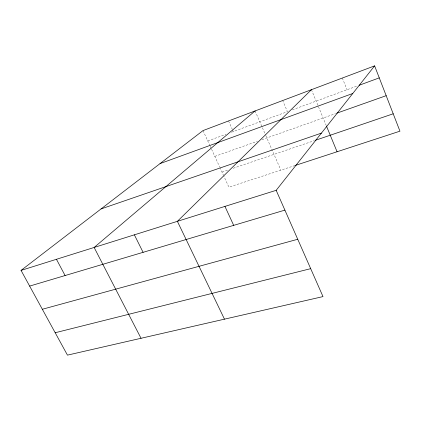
<?xml version="1.0" encoding="UTF-8"?>
<svg xmlns="http://www.w3.org/2000/svg" width="421" height="421" viewBox="0 0 421 421"><rect width="100%" height="100%" fill="white"/><g stroke="black" fill="none" stroke-linecap="round" stroke-linejoin="round"><path stroke-width="0.32" stroke-dasharray="2.1 1.58" d="M207.779 140.956L225.998 134.252M231.466 132.241L287.406 111.66L282.686 100.535M292.3 109.86L357.366 85.926M214.826 156.37L257.594 141.224M261.909 139.693L335.469 113.638M222.004 172.084L228.224 169.963M233.197 168.274L314.382 140.635M294.953 165.542L228.898 187.166L223.593 175.562M203.033 130.573L209.947 145.698M210.216 146.292L211.3 148.66M211.574 149.255L219.609 166.848M219.878 167.426L223.33 174.983M228.545 120.953L232.234 129.21M232.497 129.8L233.287 131.568M255.079 110.944L265.54 134.957M265.798 135.557L280.875 170.147M311.435 89.689L326.322 125.732M342.331 78.038L347.02 89.731"/><path stroke-width="0.63" d="M276.176 190.324L322.996 296.594L67.455 355.135L21.05 270.398L276.176 190.324L374.611 65.865L399.95 131.168L295.563 165.342M311.435 89.689L177.383 221.335L224.467 319.165M255.079 110.944L94.136 247.459L141.03 338.279M21.05 270.398L203.033 130.573L374.611 65.865M359.187 85.258L379.268 77.869M160.054 163.595L352.772 93.478M336.705 113.202L386.178 95.678M101.061 208.921L321.428 133.11M315.603 140.219L393.209 113.796M29.644 286.091L284.896 210.121M42.337 309.272L297.736 239.265M55.193 332.743L310.687 268.661M56.446 259.289L65.097 275.539M134.362 234.834L143.093 252.326M224.946 206.406L233.692 225.361M326.57 126.321L337.074 151.755"/></g></svg>
